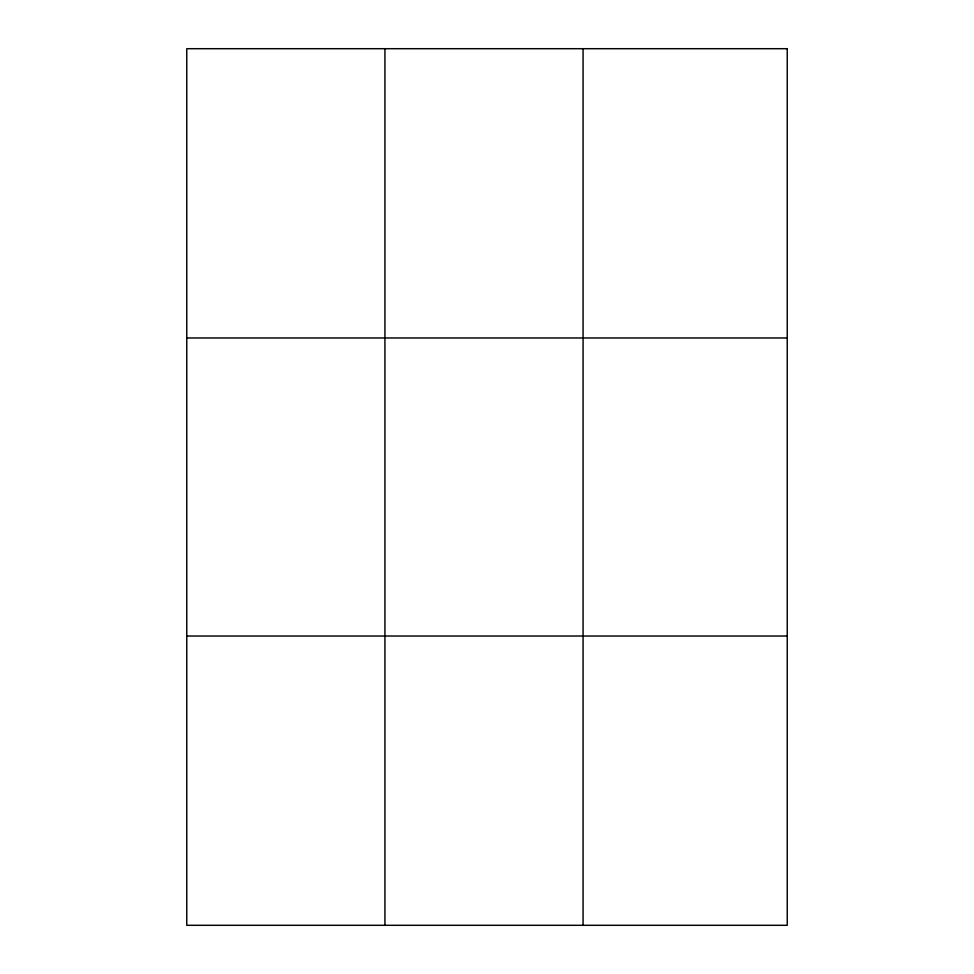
<?xml version="1.0" encoding="UTF-8"?>
<svg xmlns="http://www.w3.org/2000/svg" width="974" height="974" viewBox="0 0 974 974"><rect width="100%" height="100%" fill="white"/><g stroke="black" fill="none" stroke-linecap="round" stroke-linejoin="round"><path stroke-width="1.46" d="M384.925 925.3L384.925 48.7M583.073 925.3L583.073 48.7M186.764 337.978L787.236 337.978M186.764 636.022L787.236 636.022M787.236 48.7L787.236 925.3L186.764 925.3L186.764 48.7L787.236 48.7"/></g></svg>
